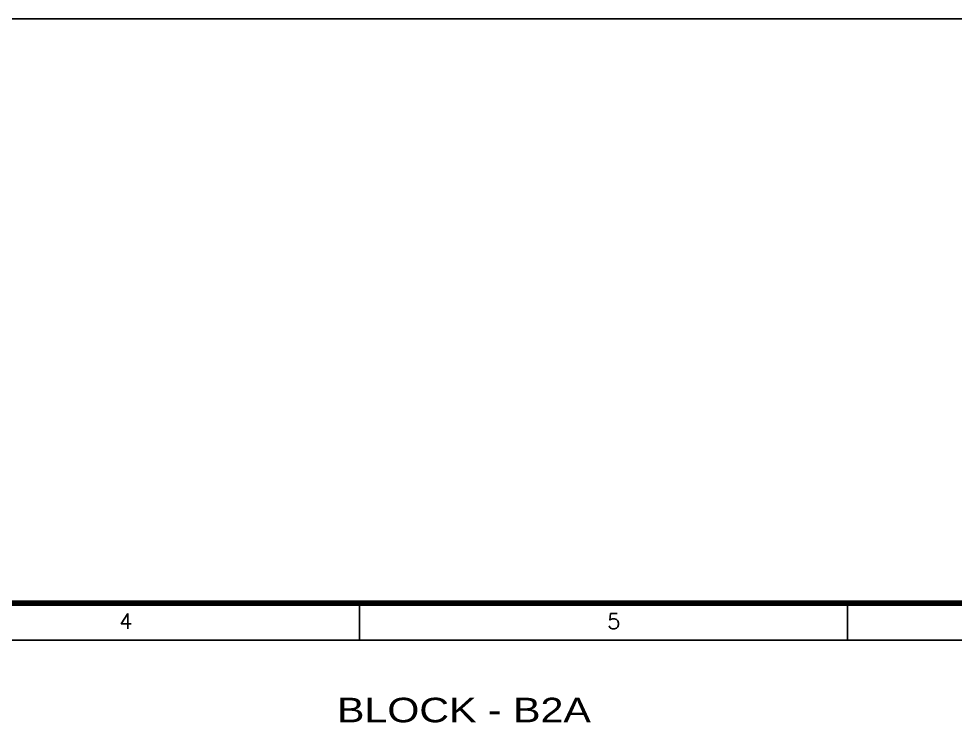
# Model space of a CAD drawing. Extents: x 6345096 to 6738923, y -6490958 to -6305885.
# Drawn here: x 6575810 to 6610143, y -6331962 to -6305885 of the extents above; entities that cross this region are included whole.
import ezdxf
from ezdxf.enums import TextEntityAlignment as Align

# ---------------------------------------------------------------- set-up
doc = ezdxf.new("R2010")
doc.units = 0
doc.header["$LTSCALE"] = 600
doc.header["$MEASUREMENT"] = 0
doc.layers.get('0').update_dxf_attribs({"linetype": 'CONTINUOUS'})
doc.layers.add('BLOCKS-PROP', color=2, linetype='CONTINUOUS')
doc.layers.add('TITLE', color=7, linetype='CONTINUOUS')
doc.styles.add('ARIAL', font='arial.ttf')
doc.styles.add('ROMANS', font='romans.shx')

# ---------------------------------------------------------------- blocks, each defined once
blk = doc.blocks.new('A$C66962185')
at = {"layer": 'TITLE', "color": 7}
for p, q in [((120.898, -140930.66), (120.898, -140928.365)), ((151.161, -140930.66), (151.161, -140928.365))]:
    blk.add_line(p, q, dxfattribs=at)
at = {"layer": 'TITLE'}
blk.add_line((2.142, -140930.66), (360.704, -140930.66), dxfattribs=at)
at = {"layer": 'TITLE', "color": 7, "const_width": 0.355}
blk.add_lwpolyline([(363, -140928.365), (363, -141178.329), (0, -141178.329), (0, -140928.365)], close=True, dxfattribs=at)
at = {"layer": 'TITLE', "color": 7, "style": 'ROMANS'}
for s, p in [('4', (106.412, -140929.478)), ('5', (136.675, -140929.478))]:
    blk.add_text(s, height=0.952, dxfattribs=at).set_placement(p, align=Align.MIDDLE)

msp = doc.modelspace()

# ---------------------------------------------------------------- linework, layer by layer
msp.add_lwpolyline([(6345095.701, -6305885.378), (6738922.997, -6305885.378), (6738922.997, -6490957.702), (6345095.701, -6490957.702)], close=True)

# ---------------------------------------------------------------- block references
at = {"layer": 'TITLE', "xscale": 591.1993025634438, "yscale": 591.1992967342958, "zscale": 591.1992984640067}
msp.add_blockref('A$C66962185', (6516825.698, 76989441.817, 2.785), dxfattribs=at)

# ---------------------------------------------------------------- texts
at = {"layer": 'BLOCKS-PROP', "color": 10, "style": 'ARIAL', "width": 1.2}
msp.add_text('BLOCK - B2A', height=900, dxfattribs=at).set_placement((6592130.257, -6331670.831, -21.526), align=Align.CENTER)

doc.saveas('drawing.dxf')
